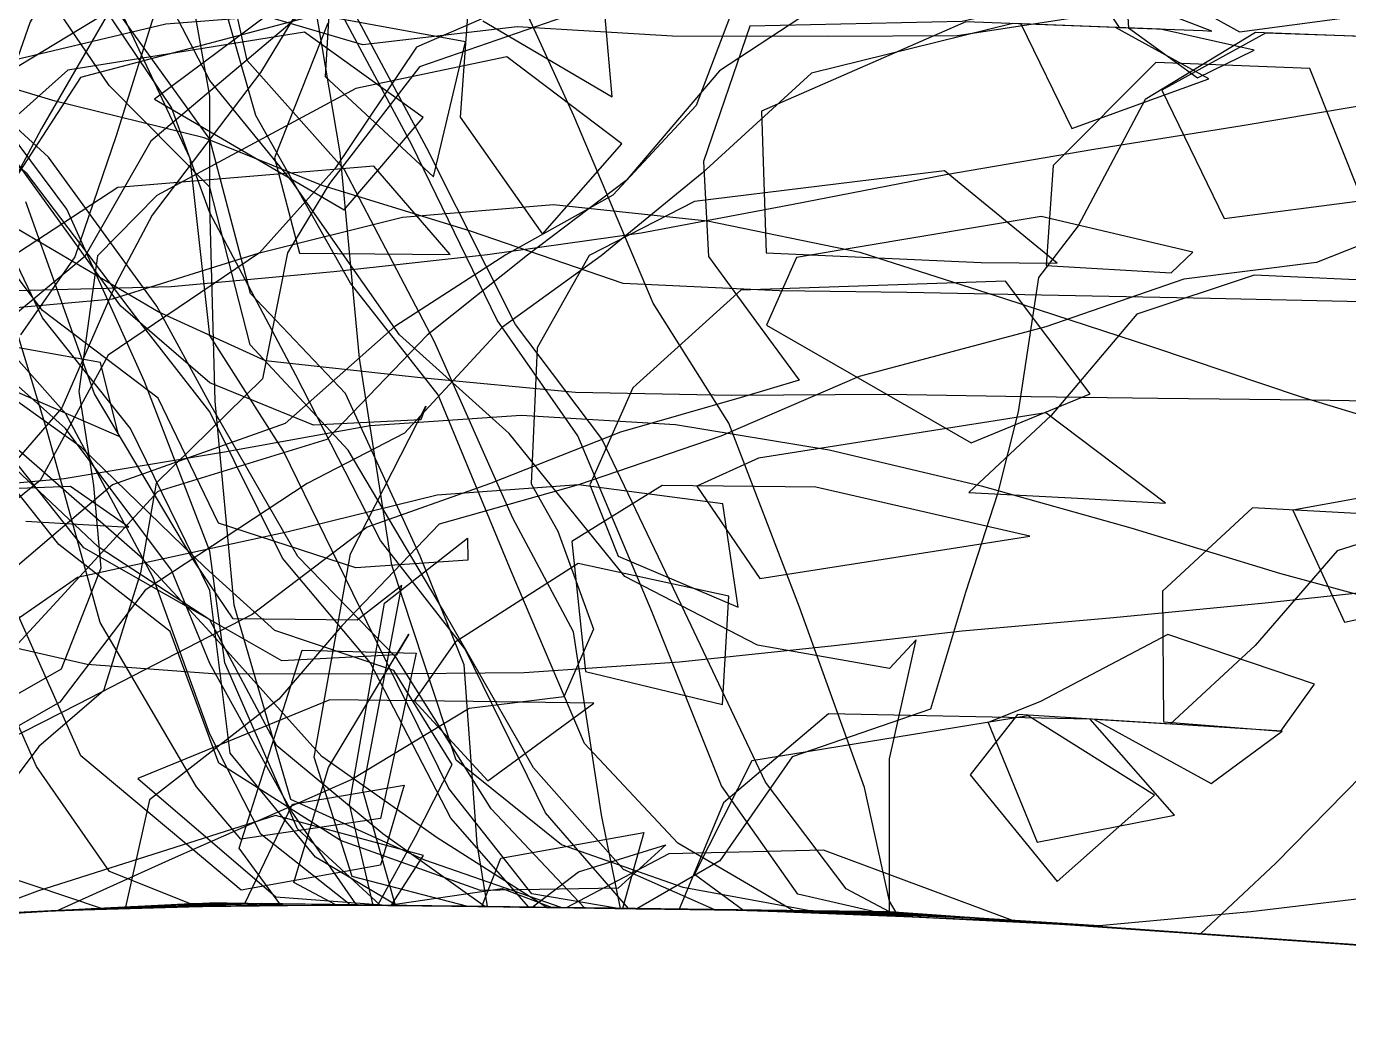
# Model space of a CAD drawing. Header units: metres. Extents: x -15 to 14.9, y 25.7 to 34.3.
# Drawn here: x -3.754 to -2.119, y 27.514 to 28.734 of the extents above; entities that cross this region are included whole.
import ezdxf

# ---------------------------------------------------------------- set-up
doc = ezdxf.new("R2010")
doc.units = ezdxf.units.M
doc.header["$MEASUREMENT"] = 0
doc.layers.add('Layer 01', color=12, linetype='Continuous', true_color=0xc80000)
doc.layers.add('Layer 02', color=192, linetype='Continuous', true_color=0x7d26cd)

msp = doc.modelspace()

# ---------------------------------------------------------------- linework, layer by layer
at = {"layer": 'Layer 01'}
for points in [[(-3.84, 28.3794, 3.303), (-3.6481, 28.3968, 3.2953), (-3.4661, 28.4538, 3.3158), (-3.2892, 28.4978, 3.338), (-3.1024, 28.5136, 3.3487), (-2.9121, 28.4932, 3.3445), (-2.7235, 28.4546, 3.3327), (-2.5446, 28.3973, 3.3221), (-2.3614, 28.3372, 3.3134), (-2.1788, 28.2758, 3.304), (-1.9943, 28.22, 3.2978), (-1.8081, 28.1705, 3.295), (-1.6222, 28.1354, 3.31), (-1.4336, 28.0983, 3.3257), (-1.2446, 28.0576, 3.3383), (-1.0557, 28.0225, 3.3528), (-0.8668, 27.9896, 3.3687), (-0.6782, 27.9648, 3.3897), (-0.4894, 27.936, 3.4082), (-0.3005, 27.9075, 3.4269), (-0.1115, 27.882, 3.4475), (0.0777, 27.8585, 3.4695)], [(-3.8991, 28.1569, 3.1923), (-3.7077, 28.1743, 3.1847), (-3.5093, 28.2075, 3.1866), (-3.3294, 28.2399, 3.2077), (-3.1425, 28.2526, 3.2186), (-2.9514, 28.2411, 3.217), (-2.7614, 28.2098, 3.2052), (-2.5736, 28.1655, 3.1978), (-2.3883, 28.1132, 3.1896), (-2.2046, 28.0571, 3.1778), (-2.0194, 28.0071, 3.17), (-1.8318, 27.9692, 3.1702), (-1.6418, 27.9255, 3.1766), (-1.4521, 27.9024, 3.1989), (-1.2618, 27.8878, 3.2268), (-1.0714, 27.8744, 3.2553), (-0.8811, 27.8618, 3.2845), (-0.6907, 27.8474, 3.3125), (-0.5006, 27.8376, 3.3433), (-0.3107, 27.8281, 3.3743), (-0.121, 27.8208, 3.4067), (0.0686, 27.8145, 3.4396)]]:
    msp.add_polyline3d(points, dxfattribs=at)
at = {"layer": 'Layer 02'}
for points in [[(-1.2151, 29.9328, 3.8647), (-1.325, 29.8253, 3.8419), (-1.4324, 29.7146, 3.8194), (-1.546, 29.6638, 3.7981), (-1.668, 29.5675, 3.7652), (-1.851, 29.4868, 3.7276), (-1.9965, 29.3941, 3.6994), (-2.1406, 29.3515, 3.6778), (-2.2946, 29.3008, 3.6493), (-2.4465, 29.2092, 3.612), (-2.604, 29.1232, 3.5752), (-2.8699, 29.0499, 3.5458), (-3.0266, 29.0358, 3.538), (-3.1902, 28.9458, 3.5061), (-3.3667, 28.8764, 3.4804), (-3.4553, 28.7486, 3.4382), (-3.5959, 28.6437, 3.3989), (-3.3614, 28.5067, 3.3401), (-3.2638, 28.6213, 3.3897), (-3.4104, 28.7268, 3.4301), (-3.7033, 28.6796, 3.4227), (-3.8435, 28.5546, 3.3827)], [(-2.7945, 29.8398, 3.6655), (-2.8418, 29.68, 3.6575), (-2.7972, 29.612, 3.6495), (-2.5245, 29.5591, 3.6628), (-2.5404, 29.6783, 3.6767), (-2.8159, 29.68, 3.658), (-2.9935, 29.6667, 3.6526), (-3.1281, 29.5316, 3.632), (-3.2257, 29.3679, 3.6084), (-3.3025, 29.2911, 3.5902), (-3.3671, 29.1146, 3.5497), (-3.4292, 29.0302, 3.5275), (-3.5956, 28.8554, 3.4758), (-3.6559, 28.7457, 3.4461), (-3.736, 28.6077, 3.3957), (-3.821, 28.4485, 3.3369)], [(-2.0478, 27.5929, 2.8686), (-2.1897, 27.6029, 2.8567), (-2.3706, 27.6157, 2.8415), (-2.5099, 27.6255, 2.8298), (-2.6058, 27.6323, 2.8218), (-2.6786, 27.6374, 2.8157), (-2.687, 27.6513, 2.8252), (-2.718, 27.7921, 2.9324), (-2.7982, 28.0153, 3.0857), (-2.8855, 28.243, 3.2195), (-2.9793, 28.3914, 3.2946), (-3.0772, 28.6233, 3.3947), (-3.1822, 28.8526, 3.4769), (-3.2939, 28.9997, 3.5208), (-3.4096, 29.2227, 3.5727), (-3.5274, 29.4377, 3.6114), (-3.5801, 29.5746, 3.6335), (-3.713, 29.781, 3.6622)], [(-2.5247, 29.7388, 3.6811), (-2.5441, 29.6784, 3.6763), (-2.3799, 29.6071, 3.685), (-2.3863, 29.6769, 3.6935), (-2.5775, 29.6787, 3.6726), (-2.8648, 29.672, 3.656), (-2.8838, 29.4836, 3.6308), (-2.7761, 29.3622, 3.617), (-2.5146, 29.453, 3.6499), (-2.7856, 29.5816, 3.6457), (-2.9723, 29.5414, 3.6365), (-3.0956, 29.3957, 3.6148), (-3.1391, 29.3378, 3.604), (-3.0815, 29.1617, 3.5661), (-2.9296, 29.1486, 3.5664), (-2.9835, 29.292, 3.5971), (-3.168, 29.3193, 3.5992), (-3.3352, 29.2278, 3.5754), (-3.453, 29.0796, 3.5401), (-3.6426, 29.0022, 3.526), (-3.6974, 28.8271, 3.4752), (-3.7497, 28.7394, 3.4514), (-3.8087, 28.5716, 3.3869)], [(-2.1114, 27.5974, 2.8633), (-2.2479, 27.607, 2.8518), (-2.3841, 27.6166, 2.8404), (-2.516, 27.6259, 2.8293), (-2.6544, 27.6357, 2.8177), (-2.687, 27.638, 2.815), (-2.783, 27.6392, 2.8134), (-2.9421, 27.6684, 2.8317), (-3.0924, 27.7209, 2.8681), (-3.2228, 27.8259, 2.9453), (-3.3026, 28.067, 3.1064), (-3.3424, 28.3234, 3.2508), (-3.3665, 28.5775, 3.3693), (-3.4066, 28.8165, 3.4606), (-3.4821, 28.9538, 3.5023), (-3.5274, 29.1677, 3.5581), (-3.6209, 29.3012, 3.5951), (-3.7479, 29.5125, 3.6385), (-3.8753, 29.7223, 3.6722)], [(-2.0707, 29.7002, 3.7291), (-2.2495, 29.6756, 3.7085), (-2.3429, 29.6156, 3.6903), (-2.3132, 29.4286, 3.6689), (-2.1645, 29.352, 3.6753), (-2.1431, 29.5005, 3.6972), (-2.3166, 29.5719, 3.6874), (-2.4881, 29.4903, 3.6577), (-2.5923, 29.3601, 3.6291), (-2.7515, 29.2717, 3.5975), (-2.6172, 29.0933, 3.5671), (-2.6078, 29.0342, 3.5539), (-2.6313, 28.8792, 3.5023), (-2.7977, 28.744, 3.4509), (-2.8973, 28.6791, 3.4218), (-3.0125, 28.5434, 3.363), (-3.1346, 28.4509, 3.322), (-3.2586, 28.352, 3.2676), (-3.3828, 28.2225, 3.1974), (-3.592, 28.1583, 3.165), (-3.7121, 28.0276, 3.0927), (-3.8327, 27.8969, 3.0206)], [(-2.0946, 27.5962, 2.8647), (-2.2391, 27.6064, 2.8526), (-2.3446, 27.6138, 2.8437), (-2.4315, 27.62, 2.8364), (-2.5122, 27.6257, 2.8296), (-2.5978, 27.6317, 2.8224), (-2.6778, 27.6373, 2.8157), (-2.687, 27.638, 2.815), (-2.7404, 27.6667, 2.8356), (-2.8402, 27.7988, 2.9344), (-2.94, 28.009, 3.0783), (-3.0428, 28.2236, 3.2058), (-3.1495, 28.3651, 3.277), (-3.2591, 28.5833, 3.3741), (-3.3743, 28.7984, 3.4556), (-3.4949, 28.9381, 3.4971), (-3.5379, 29.1459, 3.554), (-3.6691, 29.2805, 3.5943), (-3.7878, 29.4947, 3.6392)], [(-2.0296, 27.5916, 2.8702), (-2.2071, 27.6041, 2.8553), (-2.3444, 27.6138, 2.8437), (-2.4276, 27.6197, 2.8367), (-2.4735, 27.6229, 2.8329), (-2.506, 27.6252, 2.8302), (-2.5469, 27.6281, 2.8267), (-2.6063, 27.6323, 2.8217), (-2.687, 27.638, 2.815), (-2.7049, 27.6382, 2.8147), (-2.8002, 27.6599, 2.8288), (-2.8948, 27.7943, 2.9295), (-2.9807, 28.0097, 3.0777), (-3.0722, 28.2273, 3.207), (-3.1722, 28.3703, 3.2792), (-3.2778, 28.5872, 3.3753), (-3.3912, 28.7992, 3.4555), (-3.5113, 28.938, 3.4967), (-3.5587, 29.14, 3.5544), (-3.6911, 29.2727, 3.5943), (-3.8242, 29.4697, 3.6388)], [(-1.2531, 29.418, 3.8144), (-1.3877, 29.3352, 3.7811), (-1.5264, 29.3071, 3.7517), (-1.6708, 29.2302, 3.7103), (-1.8613, 29.1494, 3.6644), (-2.0192, 29.0684, 3.6287), (-2.1753, 29.0344, 3.6036), (-2.3316, 28.9802, 3.5686), (-2.4939, 28.902, 3.5253), (-2.7537, 28.8186, 3.4754), (-2.9224, 28.7449, 3.4485), (-3.0887, 28.7459, 3.4452), (-3.2683, 28.684, 3.4156), (-3.3797, 28.5396, 3.3533), (-3.4316, 28.4535, 3.3165), (-3.4623, 28.2977, 3.2346), (-3.5941, 28.1687, 3.1718), (-3.6133, 28.0575, 3.1027), (-3.6592, 27.9115, 3.0139), (-3.739, 27.8429, 2.971), (-3.8382, 27.7114, 2.8799)], [(-1.2375, 27.5163, 2.96), (-1.4164, 27.5352, 2.9374), (-1.5925, 27.5539, 2.9152), (-1.7719, 27.5729, 2.8925), (-1.8984, 27.5824, 2.8812), (-2.0854, 27.5956, 2.8655), (-2.2732, 27.6088, 2.8497), (-2.461, 27.622, 2.8339), (-2.6483, 27.6352, 2.8182), (-2.7251, 27.6385, 2.8144), (-2.9106, 27.6409, 2.8114), (-3.093, 27.6434, 2.8085), (-3.2618, 27.7023, 2.8494), (-3.4276, 27.777, 2.9024), (-3.4973, 28.0177, 3.0702), (-3.5212, 28.2702, 3.219), (-3.5274, 28.5125, 3.3388), (-3.5274, 28.6477, 3.3948), (-3.5653, 28.8583, 3.4743), (-3.6831, 28.9879, 3.5247), (-3.8065, 29.1963, 3.5866)], [(-1.9894, 27.5888, 2.8735), (-2.1583, 27.6007, 2.8594), (-2.3335, 27.6131, 2.8446), (-2.4546, 27.6216, 2.8345), (-2.5327, 27.6271, 2.8279), (-2.5738, 27.63, 2.8245), (-2.687, 27.638, 2.815), (-2.8056, 27.6395, 2.8131), (-2.9489, 27.723, 2.8734), (-3.0643, 27.8467, 2.9653), (-3.1548, 28.0598, 3.1054), (-3.2453, 28.2779, 3.2294), (-3.3536, 28.4163, 3.2989), (-3.4708, 28.6235, 3.386), (-3.5274, 28.8227, 3.46), (-3.6498, 28.9508, 3.5103), (-3.7835, 29.1473, 3.5739)], [(-1.1699, 29.1478, 3.7765), (-1.3415, 29.1102, 3.7392), (-1.5131, 29.0693, 3.7012), (-1.6887, 29.0363, 3.6643), (-1.8657, 29.0014, 3.6288), (-2.0492, 28.973, 3.5988), (-2.229, 28.9371, 3.5668), (-2.4117, 28.9045, 3.5355), (-2.5943, 28.8706, 3.5039), (-2.7972, 28.8331, 3.479), (-2.9871, 28.8032, 3.4655), (-3.177, 28.7734, 3.452), (-3.3684, 28.7533, 3.4415), (-3.5822, 28.7367, 3.4362), (-3.7697, 28.692, 3.4335)], [(-2.0444, 29.1026, 3.6334), (-2.2319, 29.0718, 3.6056), (-2.3573, 29.0396, 3.5844), (-2.401, 28.8853, 3.5307), (-2.3911, 28.7321, 3.4835), (-2.3059, 28.6701, 3.468), (-2.2358, 28.7045, 3.4905), (-2.3516, 28.7306, 3.4876), (-2.5343, 28.7375, 3.4688), (-2.7834, 28.6761, 3.4231), (-2.9187, 28.5522, 3.3688), (-3.0436, 28.4501, 3.3237), (-3.1657, 28.3619, 3.2749), (-3.2868, 28.2304, 3.2037), (-3.4074, 28.1682, 3.1683), (-3.6076, 28.0361, 3.0886), (-3.7131, 27.8977, 3.0101), (-3.8313, 27.8301, 2.9703)], [(0.0345, 28.6939, 3.8553), (-0.1186, 28.8023, 3.8631), (-0.2646, 28.9151, 3.8734), (-0.4104, 29.0644, 3.886), (-0.5943, 29.0938, 3.8616), (-0.768, 29.0576, 3.8242), (-0.9279, 28.9802, 3.7795), (-1.0742, 28.9, 3.729), (-1.2123, 28.8104, 3.6769), (-1.3522, 28.7275, 3.6266), (-1.4939, 28.6735, 3.5832), (-1.6417, 28.6152, 3.5327), (-1.826, 28.5673, 3.4823), (-1.9928, 28.5075, 3.4377), (-2.1587, 28.4417, 3.3908), (-2.323, 28.4209, 3.3617), (-2.4933, 28.3621, 3.3101), (-2.7244, 28.3006, 3.2533), (-2.8957, 28.2269, 3.2109), (-3.0717, 28.1666, 3.1755), (-3.2466, 28.1538, 3.163), (-3.4307, 28.1083, 3.1296), (-3.6915, 28.0521, 3.1065), (-3.8436, 27.9464, 3.0531)], [(-2.0872, 29.0319, 3.613), (-2.235, 29.0361, 3.5973), (-2.3363, 28.9054, 3.5445), (-2.4647, 28.8264, 3.5048), (-2.4028, 28.7325, 3.4823), (-2.2995, 28.7287, 3.493), (-2.288, 28.7282, 3.4942), (-2.4217, 28.7795, 3.495), (-2.5968, 28.7398, 3.4623), (-2.8597, 28.7342, 3.4455), (-2.9168, 28.5667, 3.3748), (-2.9106, 28.449, 3.3262), (-2.8469, 28.3615, 3.2821), (-2.7987, 28.2963, 3.2493), (-2.8703, 28.2747, 3.2364), (-3.0198, 28.2317, 3.2106), (-3.1818, 28.1678, 3.1735), (-3.3329, 28.1141, 3.1357), (-3.4752, 28.006, 3.0633), (-3.6904, 27.895, 3.0063), (-3.8263, 27.8263, 2.9668)], [(-1.9839, 27.5884, 2.874), (-2.163, 27.601, 2.859), (-2.3269, 27.6126, 2.8452), (-2.4054, 27.6181, 2.8386), (-2.3928, 27.6172, 2.8397), (-2.2697, 27.6086, 2.85), (-2.3665, 27.6154, 2.8419), (-2.556, 27.6287, 2.826), (-2.687, 27.638, 2.815), (-2.687, 27.6888, 2.854), (-2.687, 27.8276, 2.9605), (-2.6541, 27.9749, 3.067), (-2.687, 27.9394, 3.0401), (-2.85, 27.968, 3.0543), (-3.0143, 28.0531, 3.1046), (-3.1574, 28.2302, 3.2066), (-3.2929, 28.3521, 3.2669), (-3.4262, 28.5424, 3.3534), (-3.5274, 28.667, 3.4028), (-3.624, 28.852, 3.4771), (-3.7643, 28.9739, 3.5269)], [(-2.0678, 27.5943, 2.867), (-2.203, 27.6039, 2.8556), (-2.3153, 27.6118, 2.8462), (-2.424, 27.6194, 2.837), (-2.5361, 27.6273, 2.8276), (-2.6514, 27.6355, 2.8179), (-2.6984, 27.6381, 2.8148), (-2.8127, 27.6396, 2.813), (-2.9192, 27.641, 2.8113), (-3.0226, 27.6424, 2.8097), (-3.1291, 27.6603, 2.8206), (-3.232, 27.791, 2.9182), (-3.3336, 27.9971, 3.0611), (-3.4365, 28.2084, 3.1887), (-3.5274, 28.3515, 3.2611), (-3.5518, 28.5703, 3.3647), (-3.6558, 28.7924, 3.4609), (-3.7616, 28.9436, 3.5171)], [(-1.2687, 27.5196, 2.956), (-1.4298, 27.5367, 2.9357), (-1.5983, 27.5545, 2.9144), (-1.7727, 27.573, 2.8924), (-1.918, 27.5838, 2.8795), (-2.0978, 27.5964, 2.8644), (-2.2766, 27.609, 2.8494), (-2.4564, 27.6217, 2.8343), (-2.6314, 27.6341, 2.8196), (-2.7188, 27.6384, 2.8145), (-2.8866, 27.6406, 2.8118), (-3.0542, 27.6428, 2.8092), (-3.142, 27.644, 2.8078), (-3.1842, 27.6446, 2.8071), (-3.1969, 27.7223, 2.8664), (-3.2129, 27.944, 3.0302), (-3.2675, 28.0783, 3.1144), (-3.3597, 28.2796, 3.2276), (-3.4773, 28.4035, 3.2894), (-3.5274, 28.5944, 3.3727), (-3.6612, 28.7801, 3.4574), (-3.7972, 28.906, 3.5082)], [(-2.006, 27.59, 2.8722), (-2.1688, 27.6015, 2.8585), (-2.2771, 27.6091, 2.8494), (-2.363, 27.6151, 2.8422), (-2.2317, 27.6059, 2.8532), (-2.157, 27.6006, 2.8595), (-2.2755, 27.609, 2.8495), (-2.4576, 27.6218, 2.8342), (-2.5799, 27.6304, 2.824), (-2.6016, 27.632, 2.8221), (-2.5015, 27.6249, 2.8305), (-2.3642, 27.6152, 2.8421), (-2.4695, 27.6226, 2.8332), (-2.6586, 27.636, 2.8173), (-2.687, 27.638, 2.815), (-2.7235, 27.6385, 2.8144), (-2.687, 27.638, 2.815), (-2.6319, 27.6341, 2.8196), (-2.667, 27.6366, 2.8166), (-2.7581, 27.6389, 2.8138), (-2.9043, 27.6409, 2.8115), (-2.9868, 27.6419, 2.8102), (-3.0197, 27.6424, 2.8097), (-3.043, 27.7581, 2.8979), (-3.0778, 27.9846, 3.0594), (-3.1527, 28.1254, 3.1473), (-3.2499, 28.3435, 3.2634), (-3.3612, 28.5565, 3.3607), (-3.4813, 28.6919, 3.4141), (-3.5274, 28.8986, 3.4839)], [(-1.1278, 28.6269, 3.6291), (-1.3135, 28.7088, 3.6274), (-1.5008, 28.7316, 3.6023), (-1.6882, 28.7464, 3.5746), (-1.8475, 28.7485, 3.5512), (-2.0368, 28.7505, 3.53), (-2.2259, 28.7512, 3.5085), (-2.4146, 28.7513, 3.4869), (-2.6031, 28.7221, 3.4543), (-2.7627, 28.7215, 3.4424), (-2.9551, 28.7219, 3.4383), (-3.1476, 28.7332, 3.4386), (-3.3383, 28.7109, 3.4251), (-3.5274, 28.7672, 3.4425), (-3.6878, 28.8062, 3.4678), (-3.872, 28.8547, 3.4981)], [(-2.1172, 27.5978, 2.8628), (-2.1658, 27.6012, 2.8587), (-2.2382, 27.6063, 2.8526), (-2.3278, 27.6127, 2.8451), (-2.4273, 27.6197, 2.8368), (-2.5327, 27.6271, 2.8279), (-2.6423, 27.6348, 2.8187), (-2.687, 27.638, 2.815), (-2.7898, 27.6393, 2.8133), (-2.9028, 27.6408, 2.8115), (-3.0158, 27.6906, 2.8468), (-3.1274, 27.8163, 2.9404), (-3.2398, 28.0128, 3.0734), (-3.3565, 28.2096, 3.1912), (-3.4777, 28.34, 3.2563), (-3.5274, 28.535, 3.3481), (-3.6523, 28.6606, 3.4106), (-3.7836, 28.8545, 3.4908)], [(0.0393, 28.5454, 3.8033), (-0.1141, 28.6741, 3.8234), (-0.2667, 28.7675, 3.8265), (-0.4375, 28.7445, 3.7898), (-0.6219, 28.7951, 3.774), (-0.8108, 28.8256, 3.751), (-0.9952, 28.8208, 3.7176), (-1.1748, 28.7948, 3.6784), (-1.351, 28.7561, 3.6358), (-1.5267, 28.7147, 3.5925), (-1.7091, 28.6786, 3.547), (-1.8861, 28.6659, 3.516), (-2.0693, 28.6413, 3.4841), (-2.2508, 28.611, 3.45), (-2.4343, 28.5815, 3.416), (-2.6174, 28.5502, 3.3814), (-2.806, 28.5136, 3.3553), (-2.9941, 28.4779, 3.3363), (-3.1841, 28.4513, 3.3211), (-3.3741, 28.4301, 3.3056), (-3.5754, 28.4115, 3.2966), (-3.767, 28.4068, 3.3109)], [(-1.9624, 27.5869, 2.8758), (-2.1509, 27.6002, 2.86), (-2.2837, 27.6095, 2.8488), (-2.3054, 27.6111, 2.847), (-2.2094, 27.6043, 2.8551), (-2.0763, 27.5949, 2.8662), (-2.1781, 27.6021, 2.8577), (-2.3658, 27.6153, 2.8419), (-2.5005, 27.6248, 2.8306), (-2.5598, 27.629, 2.8256), (-2.5511, 27.6284, 2.8264), (-2.4613, 27.6221, 2.8339), (-2.3969, 27.6175, 2.8393), (-2.5156, 27.6259, 2.8293), (-2.687, 27.638, 2.815), (-2.7733, 27.6391, 2.8136), (-2.8968, 27.6408, 2.8116), (-3.0096, 27.6422, 2.8099), (-3.1125, 27.7607, 2.898), (-3.2117, 27.9632, 3.0424), (-3.3163, 28.0979, 3.1257), (-3.4213, 28.3025, 3.2381), (-3.5274, 28.503, 3.3349), (-3.5752, 28.6337, 3.393), (-3.7033, 28.8246, 3.4749)], [(-2.349, 28.7804, 3.5036), (-2.254, 28.727, 3.4977), (-2.1237, 28.7447, 3.5182)], [(-3.1492, 28.7612, 3.4488), (-3.2719, 28.7081, 3.4255), (-3.3731, 28.5576, 3.3609), (-3.4661, 28.4538, 3.3158), (-3.6533, 28.327, 3.2594), (-3.7375, 28.1721, 3.1861), (-3.8281, 28.0985, 3.1486)], [(-3.4147, 28.7599, 3.4426), (-3.4651, 28.6769, 3.4082), (-3.599, 28.5003, 3.3397), (-3.6431, 28.4171, 3.3054), (-3.7106, 28.2617, 3.2304), (-3.7983, 28.1608, 3.1856)], [(-2.5243, 28.7371, 3.4698), (-2.4613, 28.6077, 3.4237), (-2.2919, 28.6692, 3.4692), (-2.4073, 28.7327, 3.4819), (-2.5926, 28.7397, 3.4628), (-2.8454, 28.6292, 3.4023), (-2.8393, 28.4537, 3.3298), (-2.5736, 28.4418, 3.3416), (-2.4794, 28.4409, 3.3525), (-2.6189, 28.5553, 3.3833), (-2.9279, 28.5174, 3.3542), (-3.0583, 28.4503, 3.3234), (-3.1227, 28.3363, 3.2626), (-3.13, 28.1679, 3.1748), (-3.0973, 28.1092, 3.1383), (-3.0532, 27.988, 3.0621), (-3.0899, 27.9043, 3.0079), (-3.207, 27.89, 2.9949), (-3.3519, 27.8018, 2.9234), (-3.5742, 27.7037, 2.8482), (-3.7157, 27.6397, 2.8129), (-3.8565, 27.6327, 2.8212)], [(-3.2089, 28.7469, 3.4429), (-3.2181, 28.6215, 3.3908), (-3.1161, 28.4768, 3.3332), (-3.018, 28.5887, 3.3817), (-3.1602, 28.6961, 3.423), (-3.3469, 28.6572, 3.4027), (-3.593, 28.5248, 3.3494), (-3.6664, 28.4498, 3.3245), (-3.6896, 28.282, 3.2392), (-3.6714, 28.1657, 3.177), (-3.6625, 28.0634, 3.111), (-3.7114, 27.9383, 3.0358), (-3.8141, 27.8798, 3.0067)], [(-3.3806, 28.7481, 3.4396), (-3.3848, 28.672, 3.408), (-3.251, 28.5477, 3.3595), (-3.2115, 28.7148, 3.4296), (-3.3945, 28.7482, 3.4394), (-3.6874, 28.6707, 3.4177), (-3.7871, 28.5171, 3.3625)], [(-2.8849, 28.7446, 3.4492), (-2.9259, 28.6359, 3.4033), (-3.029, 28.525, 3.3551), (-3.1616, 28.4512, 3.3215), (-3.2989, 28.3625, 3.2722), (-3.4346, 28.2425, 3.2066), (-3.6481, 28.1666, 3.1755), (-3.7794, 28.0542, 3.1159)], [(-3.4156, 28.7483, 3.4389), (-3.6005, 28.592, 3.3778), (-3.6823, 28.4493, 3.3256), (-3.7779, 28.3696, 3.2924)], [(-3.6599, 28.7476, 3.4471), (-3.777, 28.6767, 3.4277)], [(-3.3815, 28.7379, 3.4354), (-3.4477, 28.5712, 3.3649), (-3.4167, 28.4534, 3.3167), (-3.2305, 28.4518, 3.3202), (-3.3249, 28.5611, 3.3634), (-3.6415, 28.5347, 3.3575), (-3.7764, 28.4462, 3.3322)], [(-3.597, 28.7473, 3.4419), (-3.6436, 28.5985, 3.3842), (-3.6948, 28.4489, 3.3265), (-3.7616, 28.3523, 3.282)], [(-3.1901, 28.7406, 3.4408), (-3.0301, 28.6469, 3.4055), (-3.0386, 28.7457, 3.4462)], [(-2.0488, 28.7193, 3.5188), (-2.2341, 28.7262, 3.4997), (-2.3706, 28.6435, 3.4493), (-2.4536, 28.487, 3.3746), (-2.5026, 28.4231, 3.3407), (-2.5279, 28.2569, 3.251), (-2.5533, 28.1553, 3.195), (-2.5927, 28.0332, 3.1121), (-2.6362, 27.8891, 3.0147), (-2.8074, 27.8302, 2.9594), (-2.8967, 27.7011, 2.8579), (-2.9993, 27.6421, 2.81), (-3.1087, 27.6436, 2.8083), (-3.221, 27.645, 2.8065), (-3.3348, 27.6466, 2.8047), (-3.4492, 27.6481, 2.8029), (-3.6257, 27.6442, 2.8075), (-3.7275, 27.6391, 2.8136), (-3.8314, 27.6339, 2.8198)], [(-2.0999, 28.7212, 3.5135), (-2.2218, 28.7257, 3.501), (-2.3499, 28.6549, 3.4565), (-2.2731, 28.4961, 3.3998), (-2.1017, 28.5186, 3.4294), (-2.167, 28.6816, 3.4892), (-2.3576, 28.6894, 3.4698), (-2.4845, 28.5617, 3.4019), (-2.493, 28.438, 3.3496), (-2.3383, 28.4288, 3.3639), (-2.3117, 28.4546, 3.378), (-2.4992, 28.4987, 3.3741), (-2.802, 28.448, 3.3282), (-2.8389, 28.3643, 3.2838), (-2.586, 28.2184, 3.2238), (-2.4387, 28.2791, 3.2736), (-2.5434, 28.4187, 3.3334), (-2.8708, 28.4074, 3.3055), (-3.0044, 28.2868, 3.2396), (-3.0574, 28.1665, 3.1757), (-3.0225, 28.0783, 3.1204), (-2.8742, 28.0154, 3.0839), (-2.8932, 28.1432, 3.1649), (-3.0714, 28.1666, 3.1755), (-3.2441, 28.1178, 3.1402), (-3.3642, 27.9922, 3.0572), (-3.4421, 27.9012, 2.9974), (-3.6021, 27.7769, 2.907), (-3.6318, 27.6439, 2.8079), (-3.6877, 27.6411, 2.8112), (-3.7641, 27.6373, 2.8158)], [(-1.189, 28.3251, 3.4891), (-1.3787, 28.3513, 3.4675), (-1.5667, 28.4169, 3.464), (-1.7542, 28.4277, 3.435), (-1.9132, 28.3885, 3.3955), (-2.1019, 28.3931, 3.3746), (-2.29, 28.397, 3.3534), (-2.4778, 28.4007, 3.3321), (-2.6654, 28.4046, 3.311), (-2.8235, 28.4067, 3.3062), (-3.0162, 28.4158, 3.3065), (-3.2052, 28.4807, 3.3328), (-3.3887, 28.537, 3.352), (-3.5347, 28.5958, 3.3739), (-3.7189, 28.6414, 3.4082), (-3.9002, 28.6957, 3.4459)], [(-2.0035, 27.5898, 2.8724), (-2.1359, 27.5991, 2.8612), (-2.2671, 27.6084, 2.8502), (-2.396, 27.6175, 2.8394), (-2.5219, 27.6263, 2.8288), (-2.6443, 27.635, 2.8185), (-2.5825, 27.6306, 2.8237), (-2.4513, 27.6214, 2.8348), (-2.4434, 27.6208, 2.8354), (-2.5946, 27.6315, 2.8227), (-2.7212, 27.6384, 2.8144), (-2.834, 27.6399, 2.8126), (-2.8802, 27.6405, 2.8119), (-2.872, 27.6404, 2.812), (-2.832, 27.6399, 2.8127), (-2.8139, 27.6397, 2.813), (-2.8604, 27.6403, 2.8122), (-2.9536, 27.6415, 2.8107), (-3.0641, 27.643, 2.809), (-3.1794, 27.7656, 2.9001), (-3.2972, 27.953, 3.0339), (-3.4186, 28.078, 3.1106), (-3.5274, 28.2671, 3.2172), (-3.5932, 28.3875, 3.2857), (-3.727, 28.5719, 3.3801), (-3.8612, 28.6944, 3.4421)], [(-2.1188, 27.5979, 2.8627), (-2.2059, 27.6041, 2.8554), (-2.3037, 27.611, 2.8471), (-2.1942, 27.6032, 2.8563), (-2.1288, 27.5986, 2.8618), (-2.2109, 27.6044, 2.8549), (-2.3791, 27.6163, 2.8408), (-2.527, 27.6267, 2.8284), (-2.606, 27.6323, 2.8218), (-2.6041, 27.6321, 2.8219), (-2.5223, 27.6264, 2.8288), (-2.4699, 27.6227, 2.8332), (-2.554, 27.6286, 2.8261), (-2.687, 27.638, 2.815), (-2.8002, 27.6395, 2.8132), (-2.9302, 27.6412, 2.8111), (-3.0354, 27.6426, 2.8095), (-3.133, 27.6439, 2.8079), (-3.2293, 27.7539, 2.8899), (-3.3291, 27.9467, 3.0291), (-3.4376, 28.076, 3.1088), (-3.5274, 28.2568, 3.2119), (-3.6196, 28.3751, 3.2815), (-3.7534, 28.5514, 3.3739), (-3.8914, 28.6672, 3.4334)], [(-1.9463, 27.5858, 2.8772), (-2.1329, 27.5989, 2.8615), (-2.276, 27.609, 2.8495), (-2.3273, 27.6126, 2.8452), (-2.2746, 27.6089, 2.8496), (-2.1557, 27.6005, 2.8596), (-2.1657, 27.6012, 2.8587), (-2.3105, 27.6114, 2.8466), (-2.4829, 27.6236, 2.8321), (-2.6253, 27.6336, 2.8201), (-2.7009, 27.6382, 2.8147), (-2.781, 27.6392, 2.8135), (-2.8575, 27.6402, 2.8123), (-2.9367, 27.6413, 2.811), (-3.0204, 27.6424, 2.8097), (-3.1084, 27.6436, 2.8083), (-3.2118, 27.6449, 2.8067), (-3.3168, 27.6463, 2.805), (-3.4191, 27.7407, 2.8748), (-3.509, 27.9465, 3.0246), (-3.5274, 28.0846, 3.1121), (-3.6086, 28.2945, 3.2386), (-3.7043, 28.5076, 3.3516), (-3.8085, 28.6466, 3.4179)], [(-2.0033, 27.5898, 2.8724), (-2.146, 27.5998, 2.8604), (-2.3279, 27.6127, 2.8451), (-2.4632, 27.6222, 2.8338), (-2.5421, 27.6278, 2.8271), (-2.5792, 27.6304, 2.824), (-2.6017, 27.632, 2.8221), (-2.6405, 27.6347, 2.8189), (-2.687, 27.638, 2.815), (-2.7455, 27.6387, 2.814), (-2.8393, 27.64, 2.8126), (-2.9505, 27.6415, 2.8108), (-3.066, 27.643, 2.809), (-3.1822, 27.6445, 2.8071), (-3.2964, 27.646, 2.8053), (-3.3968, 27.7057, 2.8485), (-3.5023, 27.8344, 2.9446), (-3.5274, 28.036, 3.0811), (-3.6257, 28.2365, 3.2099), (-3.7347, 28.3733, 3.2906), (-3.8384, 28.5897, 3.3968)], [(-2.077, 27.595, 2.8662), (-2.2616, 27.608, 2.8507), (-2.3386, 27.6134, 2.8442), (-2.2606, 27.6079, 2.8508), (-2.2968, 27.6105, 2.8477), (-2.4843, 27.6237, 2.832), (-2.5768, 27.6302, 2.8242), (-2.5209, 27.6263, 2.8289), (-2.5163, 27.6259, 2.8293), (-2.687, 27.638, 2.815), (-2.6653, 27.6364, 2.8168), (-2.687, 27.638, 2.815), (-2.7612, 27.639, 2.8138), (-2.8684, 27.6404, 2.8121), (-2.8321, 27.6399, 2.8127), (-2.687, 27.638, 2.815), (-2.7441, 27.6387, 2.8141), (-2.9327, 27.6412, 2.8111), (-3.0329, 27.6426, 2.8095), (-2.9959, 27.6421, 2.8101), (-2.8107, 27.6396, 2.813), (-2.8987, 27.6408, 2.8116), (-3.0875, 27.6433, 2.8086), (-3.1912, 27.6447, 2.807), (-3.1675, 27.7045, 2.8535), (-2.9906, 27.7362, 2.8824), (-3.0173, 27.6423, 2.8097), (-3.2084, 27.6449, 2.8067), (-3.3514, 27.6819, 2.8314), (-3.3987, 27.8295, 2.9434), (-3.3536, 28.0814, 3.1143), (-3.2603, 28.2639, 3.2217), (-3.2667, 28.247, 3.2128), (-3.3992, 28.2404, 3.2063), (-3.5274, 28.2929, 3.2306), (-3.6376, 28.3876, 3.2896), (-3.7728, 28.5748, 3.3852)], [(-1.9846, 27.5885, 2.874), (-2.1518, 27.6003, 2.8599), (-2.3193, 27.6121, 2.8458), (-2.4395, 27.6205, 2.8357), (-2.3703, 27.6157, 2.8416), (-2.3653, 27.6153, 2.842), (-2.5533, 27.6285, 2.8262), (-2.687, 27.638, 2.815), (-2.5338, 27.6272, 2.8278), (-2.568, 27.6296, 2.825), (-2.687, 27.638, 2.815), (-2.7385, 27.6387, 2.8141), (-2.7344, 27.6386, 2.8142), (-2.758, 27.6389, 2.8138), (-2.9384, 27.6413, 2.811), (-3.0954, 27.6434, 2.8085), (-3.1561, 27.6442, 2.8075), (-3.0979, 27.6434, 2.8085), (-2.9259, 27.6411, 2.8112), (-3.0207, 27.6424, 2.8097), (-3.211, 27.6449, 2.8067), (-3.3255, 27.6464, 2.8049), (-3.355, 27.7716, 2.9001), (-3.3114, 28.02, 3.0762), (-3.2089, 28.1004, 3.1299), (-3.2084, 28.0733, 3.1127), (-3.347, 28.0637, 3.1032), (-3.517, 28.119, 3.1343), (-3.5915, 28.2738, 3.2263), (-3.7345, 28.3823, 3.2953), (-3.871, 28.5635, 3.3887)], [(-1.2115, 27.5135, 2.9633), (-1.3546, 27.5287, 2.9452), (-1.4982, 27.5439, 2.9271), (-1.6491, 27.5599, 2.908), (-1.7887, 27.5747, 2.8904), (-1.897, 27.5823, 2.8813), (-2.0375, 27.5922, 2.8695), (-2.1803, 27.6023, 2.8575), (-2.3165, 27.6119, 2.8461), (-2.4749, 27.623, 2.8328), (-2.6195, 27.6332, 2.8206), (-2.687, 27.638, 2.815), (-2.7557, 27.6389, 2.8139), (-2.8958, 27.6407, 2.8117), (-3.0388, 27.6426, 2.8094), (-3.1824, 27.6445, 2.8071), (-3.2978, 27.6461, 2.8053), (-3.3384, 27.7884, 2.9135), (-3.2903, 28.0419, 3.0907), (-3.3452, 27.999, 3.062), (-3.4986, 28.0008, 3.0594), (-3.5462, 28.071, 3.1052), (-3.6701, 28.2791, 3.2359), (-3.755, 28.5169, 3.3597)], [(0.0589, 28.0153, 3.5594), (-0.1275, 28.0046, 3.5193), (-0.3074, 28.0581, 3.5137), (-0.494, 28.1036, 3.5028), (-0.6806, 28.1481, 3.4913), (-0.8672, 28.1884, 3.4777), (-1.057, 28.2093, 3.4533), (-1.2472, 28.2256, 3.4265), (-1.4376, 28.2415, 3.3995), (-1.6276, 28.2541, 3.3708), (-1.7887, 28.2623, 3.3452), (-1.9758, 28.268, 3.325), (-2.1658, 28.2712, 3.3032), (-2.3548, 28.2736, 3.2811), (-2.5431, 28.2761, 3.2592), (-2.6899, 28.2784, 3.2425), (-2.8825, 28.277, 3.2373), (-3.0752, 28.2809, 3.2349), (-3.2672, 28.299, 3.2398), (-3.4588, 28.3201, 3.2464), (-3.5917, 28.3808, 3.282), (-3.7669, 28.4836, 3.3469)], [(-2.0555, 28.4178, 3.3931), (-2.2356, 28.4261, 3.3752), (-2.3808, 28.3778, 3.3322), (-2.4871, 28.2523, 3.2537), (-2.5888, 28.1573, 3.1917), (-2.4542, 28.1499, 3.2045), (-2.3455, 28.1439, 3.2148), (-2.4934, 28.2558, 3.2547), (-2.849, 28.1995, 3.1978), (-2.9253, 28.1651, 3.1781), (-2.8472, 28.0507, 3.1071), (-2.5133, 28.1031, 3.1669), (-2.7778, 28.1636, 3.1807), (-2.9679, 28.1656, 3.1773), (-3.0798, 28.0965, 3.1306), (-3.0628, 27.9356, 3.0285), (-2.8933, 27.8947, 3.0066), (-2.8858, 28.0289, 3.0923), (-3.0719, 28.0693, 3.1135), (-3.2243, 27.9718, 3.0476), (-3.2748, 27.8992, 3.0002), (-3.1836, 27.8003, 2.9266), (-3.0525, 27.8966, 3.0039), (-3.2017, 27.8984, 3.0014), (-3.3793, 27.9005, 2.9984), (-3.6167, 27.803, 2.9285), (-3.4458, 27.6567, 2.8096), (-3.3031, 27.6461, 2.8052), (-3.2634, 27.708, 2.8537), (-3.4462, 27.7576, 2.8871), (-3.7409, 27.6637, 2.8337), (-3.8193, 27.6345, 2.819)], [(-2.0451, 27.5927, 2.8689), (-2.146, 27.5998, 2.8604), (-2.3233, 27.6123, 2.8455), (-2.4433, 27.6208, 2.8354), (-2.5498, 27.6283, 2.8265), (-2.6499, 27.6354, 2.8181), (-2.6168, 27.633, 2.8208), (-2.687, 27.638, 2.815), (-2.7792, 27.6392, 2.8135), (-2.8586, 27.6402, 2.8122), (-2.7709, 27.6391, 2.8136), (-2.8003, 27.6395, 2.8132), (-2.9843, 27.6419, 2.8103), (-3.1323, 27.6439, 2.8079), (-3.1537, 27.6442, 2.8076), (-3.0008, 27.6421, 2.81), (-2.955, 27.6415, 2.8107), (-3.141, 27.644, 2.8078), (-3.2862, 27.6459, 2.8055), (-3.3095, 27.6462, 2.8051), (-3.1658, 27.6672, 2.825), (-3.1043, 27.6435, 2.8084), (-3.2841, 27.6459, 2.8055), (-3.4409, 27.648, 2.8031), (-3.4912, 27.717, 2.8547), (-3.4135, 27.9622, 3.0369), (-3.2723, 27.9582, 3.0378), (-3.3166, 27.7536, 2.8874), (-3.4894, 27.728, 2.8632), (-3.5441, 27.7929, 2.9136), (-3.6631, 27.9963, 3.0683), (-3.7292, 28.2348, 3.218), (-3.7789, 28.3971, 3.3069)], [(-2.0475, 27.5929, 2.8687), (-2.1777, 27.6021, 2.8577), (-2.3062, 27.6111, 2.8469), (-2.4316, 27.62, 2.8364), (-2.3806, 27.6164, 2.8407), (-2.2646, 27.6082, 2.8504), (-2.2519, 27.6073, 2.8515), (-2.3881, 27.6169, 2.8401), (-2.5636, 27.6293, 2.8253), (-2.6988, 27.6381, 2.8148), (-2.7834, 27.6392, 2.8134), (-2.8363, 27.6399, 2.8126), (-2.8786, 27.6405, 2.8119), (-2.9269, 27.6412, 2.8112), (-2.9877, 27.642, 2.8102), (-3.0603, 27.6429, 2.8091), (-3.1417, 27.644, 2.8078), (-3.2454, 27.6454, 2.8061), (-3.3542, 27.6468, 2.8044), (-3.4646, 27.7342, 2.8686), (-3.5274, 27.8581, 2.962), (-3.5977, 28.0518, 3.0977), (-3.7057, 28.2543, 3.2261), (-3.8224, 28.3855, 3.3046)], [(-1.2125, 27.5136, 2.9631), (-1.3377, 27.5269, 2.9473), (-1.4732, 27.5413, 2.9302), (-1.6203, 27.5568, 2.9117), (-1.7768, 27.5734, 2.8919), (-1.9303, 27.5846, 2.8785), (-2.0951, 27.5963, 2.8647), (-2.265, 27.6082, 2.8504), (-2.4348, 27.6202, 2.8361), (-2.6055, 27.6322, 2.8218), (-2.7241, 27.6385, 2.8144), (-2.8872, 27.6406, 2.8118), (-3.0501, 27.6428, 2.8092), (-3.2147, 27.645, 2.8066), (-3.2908, 27.646, 2.8054), (-3.315, 27.6463, 2.805), (-3.3074, 27.6462, 2.8052), (-3.3058, 27.6462, 2.8052), (-3.3463, 27.6467, 2.8045), (-3.4267, 27.7629, 2.8916), (-3.5274, 27.9456, 3.0236), (-3.5749, 28.0609, 3.1014), (-3.7063, 28.2363, 3.2168), (-3.8386, 28.3544, 3.2899)], [(-3.7721, 28.2842, 3.2475), (-3.6402, 28.2269, 3.2061), (-3.6627, 28.3179, 3.2555), (-3.829, 28.3477, 3.2855)], [(-2.0432, 27.5926, 2.869), (-2.1746, 27.6019, 2.858), (-2.3, 27.6107, 2.8475), (-2.4256, 27.6195, 2.8369), (-2.546, 27.628, 2.8268), (-2.6736, 27.637, 2.8161), (-2.687, 27.638, 2.815), (-2.5514, 27.6284, 2.8263), (-2.6545, 27.6357, 2.8177), (-2.7305, 27.6385, 2.8143), (-2.8461, 27.6401, 2.8124), (-2.8557, 27.6402, 2.8123), (-2.736, 27.6386, 2.8142), (-2.687, 27.638, 2.815), (-2.7785, 27.6392, 2.8135), (-2.9545, 27.6415, 2.8107), (-3.0484, 27.6428, 2.8093), (-3.0429, 27.6427, 2.8093), (-2.9036, 27.6408, 2.8115), (-2.867, 27.6404, 2.8121), (-3.0492, 27.6428, 2.8092), (-3.2123, 27.6449, 2.8067), (-3.3009, 27.6461, 2.8053), (-3.3196, 27.6464, 2.805), (-3.2732, 27.7315, 2.8715), (-3.2278, 27.8206, 2.9411), (-3.3002, 27.9369, 3.0235), (-3.4471, 27.9864, 3.0515), (-3.5332, 28.0644, 3.0998), (-3.6863, 28.2127, 3.2027), (-3.8328, 28.3176, 3.2702)], [(-2.0393, 27.5923, 2.8694), (-2.1826, 27.6024, 2.8573), (-2.3588, 27.6148, 2.8425), (-2.4406, 27.6206, 2.8357), (-2.377, 27.6161, 2.841), (-2.2082, 27.6042, 2.8552), (-2.2794, 27.6092, 2.8492), (-2.4691, 27.6226, 2.8333), (-2.5872, 27.6309, 2.8233), (-2.5791, 27.6304, 2.824), (-2.4266, 27.6196, 2.8368), (-2.3792, 27.6163, 2.8408), (-2.5513, 27.6284, 2.8264), (-2.687, 27.638, 2.815), (-2.5702, 27.6297, 2.8248), (-2.6443, 27.635, 2.8185), (-2.7277, 27.6385, 2.8143), (-2.8491, 27.6401, 2.8124), (-2.8772, 27.6405, 2.812), (-2.7929, 27.6394, 2.8133), (-2.687, 27.638, 2.815), (-2.8336, 27.6399, 2.8126), (-3.0077, 27.6422, 2.8099), (-3.1059, 27.6435, 2.8083), (-3.1289, 27.6438, 2.808), (-3.0714, 27.6876, 2.8431), (-2.9635, 27.7211, 2.8716), (-3.0227, 27.6675, 2.8289), (-3.1926, 27.6645, 2.8222), (-3.3661, 27.7266, 2.8654), (-3.5166, 27.8223, 2.9349), (-3.5767, 27.985, 3.0532), (-3.7143, 28.0926, 3.1344), (-3.85, 28.2635, 3.2435)], [(-2.0498, 27.5931, 2.8685), (-2.1553, 27.6005, 2.8596), (-2.2429, 27.6067, 2.8523), (-2.412, 27.6186, 2.8381), (-2.5168, 27.626, 2.8293), (-2.6019, 27.632, 2.8221), (-2.4662, 27.6224, 2.8335), (-2.3945, 27.6174, 2.8395), (-2.5231, 27.6264, 2.8287), (-2.687, 27.638, 2.815), (-2.5849, 27.6308, 2.8235), (-2.6814, 27.6376, 2.8154), (-2.7438, 27.6387, 2.8141), (-2.8336, 27.6399, 2.8126), (-2.783, 27.6392, 2.8134), (-2.687, 27.638, 2.815), (-2.7319, 27.6386, 2.8142), (-2.9162, 27.641, 2.8113), (-3.0113, 27.6423, 2.8098), (-2.9776, 27.6418, 2.8104), (-2.793, 27.6394, 2.8133), (-2.8858, 27.6406, 2.8118), (-3.0744, 27.6431, 2.8088), (-3.1849, 27.6446, 2.8071), (-3.1889, 27.6446, 2.807), (-3.0186, 27.6424, 2.8097), (-3.0407, 27.6427, 2.8094), (-3.2331, 27.6452, 2.8063), (-3.3727, 27.6471, 2.8041), (-3.4236, 27.6743, 2.8237), (-3.3808, 27.8168, 2.9342), (-3.2814, 27.9817, 3.0525), (-3.2966, 27.9562, 3.0359), (-3.4385, 27.9489, 3.0278), (-3.5282, 28.0001, 3.0583), (-3.6835, 28.0887, 3.1291), (-3.8209, 28.261, 3.2397)], [(0.1114, 28.0721, 3.5987), (-0.055, 28.1478, 3.6072), (-0.2267, 28.1861, 3.5953), (-0.3993, 28.1949, 3.5679), (-0.5754, 28.2277, 3.5523), (-0.7647, 28.2429, 3.5251), (-0.9545, 28.2441, 3.4905), (-1.143, 28.2341, 3.4503), (-1.3255, 28.2059, 3.4017), (-1.5056, 28.1691, 3.3492), (-1.6864, 28.1305, 3.2955), (-1.8474, 28.0659, 3.2297), (-2.0344, 28.0405, 3.1893), (-2.2222, 28.0201, 3.1519), (-2.4098, 28.0022, 3.1161), (-2.5968, 27.9857, 3.0813), (-2.7554, 27.9673, 3.0562), (-2.9465, 27.9473, 3.0388), (-3.1386, 27.9341, 3.0257), (-3.3314, 27.9321, 3.0197), (-3.5243, 27.9329, 3.0155), (-3.6795, 27.9443, 3.0367), (-3.8628, 27.9863, 3.0803)], [(-2.0573, 27.5936, 2.8678), (-2.1709, 27.6016, 2.8583), (-2.3171, 27.6119, 2.846), (-2.4607, 27.622, 2.834), (-2.5979, 27.6317, 2.8224), (-2.687, 27.638, 2.815), (-2.808, 27.6396, 2.813), (-2.9388, 27.6413, 2.811), (-3.0629, 27.643, 2.809), (-3.1873, 27.6446, 2.8071), (-3.3138, 27.7347, 2.8729), (-3.4449, 27.8435, 2.953), (-3.5274, 27.9994, 3.0578), (-3.6657, 28.0899, 3.1282), (-3.8189, 28.2338, 3.2253)], [(-2.0733, 27.5947, 2.8665), (-2.2115, 27.6045, 2.8549), (-2.2743, 27.6089, 2.8496), (-2.2673, 27.6084, 2.8502), (-2.2201, 27.6051, 2.8542), (-2.212, 27.6045, 2.8549), (-2.2753, 27.609, 2.8495), (-2.3866, 27.6168, 2.8402), (-2.5155, 27.6259, 2.8294), (-2.6451, 27.635, 2.8185), (-2.7167, 27.6384, 2.8145), (-2.846, 27.6401, 2.8124), (-2.9772, 27.6418, 2.8104), (-3.1107, 27.6436, 2.8083), (-3.2463, 27.7296, 2.8707), (-3.389, 27.8306, 2.9446), (-3.5274, 27.9845, 3.0483), (-3.6139, 28.078, 3.1158), (-3.7708, 28.2154, 3.2116)], [(-3.7553, 28.1215, 3.1565), (-3.628, 28.1144, 3.1403), (-3.6999, 28.1646, 3.1789), (-3.8816, 28.1576, 3.1912)], [(-2.1061, 28.1499, 3.2475), (-2.1881, 28.1353, 3.2297), (-2.1241, 27.9965, 3.1496), (-1.9517, 28.0341, 3.196)], [(-2.0488, 28.1277, 3.2429), (-2.2377, 28.138, 3.225), (-2.3492, 28.0352, 3.145), (-2.3478, 27.8735, 3.0422), (-2.2028, 27.8618, 3.0536), (-2.1613, 27.9201, 3.0961), (-2.3427, 27.9814, 3.1116), (-2.5002, 27.8983, 3.0382), (-2.565, 27.8723, 3.0116), (-2.5042, 27.7245, 2.9066), (-2.3343, 27.7578, 2.9556), (-2.4387, 27.8767, 3.0324), (-2.7622, 27.8832, 3.0012), (-2.8923, 27.7732, 2.9134), (-2.9472, 27.6414, 2.8108), (-2.9324, 27.6412, 2.8111), (-2.8146, 27.6397, 2.8129), (-2.7753, 27.6391, 2.8136), (-2.9264, 27.6411, 2.8112), (-3.1108, 27.6436, 2.8083), (-3.2562, 27.6455, 2.806), (-3.3653, 27.647, 2.8042), (-3.4556, 27.6482, 2.8028), (-3.6204, 27.6445, 2.8072), (-3.6886, 27.6411, 2.8113), (-3.7622, 27.6374, 2.8156)], [(-2.0056, 28.1253, 3.2471), (-2.1333, 28.0851, 3.2049), (-2.2344, 27.9676, 3.1169), (-2.3399, 27.8705, 3.0413), (-2.4331, 27.8763, 3.0329), (-2.2888, 27.7971, 2.992), (-2.2011, 27.8617, 3.0537), (-2.3571, 27.8716, 3.0397), (-2.5287, 27.8823, 3.0243), (-2.587, 27.8078, 2.9591), (-2.4793, 27.6756, 2.8725), (-2.359, 27.7827, 2.9713), (-2.5154, 27.8807, 3.0249), (-2.8572, 27.8249, 2.9539), (-2.9282, 27.6847, 2.8445), (-2.8676, 27.6404, 2.8121), (-2.5335, 27.6272, 2.8279), (-2.7684, 27.7143, 2.8714), (-2.9598, 27.7099, 2.863), (-3.0869, 27.6433, 2.8086), (-3.1025, 27.6435, 2.8084), (-2.946, 27.6414, 2.8109), (-2.9254, 27.6411, 2.8112), (-3.1138, 27.6436, 2.8082), (-3.2622, 27.6456, 2.8059), (-3.305, 27.6462, 2.8052), (-3.184, 27.6446, 2.8071), (-3.1337, 27.6439, 2.8079), (-3.3191, 27.6463, 2.805), (-3.6191, 27.6445, 2.8071), (-3.6745, 27.6418, 2.8104), (-3.593, 27.6458, 2.8056), (-3.3354, 27.6466, 2.8047), (-3.4634, 27.6483, 2.8027), (-3.7738, 27.6368, 2.8163)], [(0.0033, 28.0205, 3.5518), (-0.1381, 28.1014, 3.5676), (-0.2796, 28.035, 3.5069), (-0.456, 27.9741, 3.439), (-0.6379, 27.9689, 3.4002), (-0.8245, 27.9544, 3.3545), (-1.0074, 27.9256, 3.3005), (-1.1885, 27.8915, 3.2434), (-1.3669, 27.8503, 3.1823), (-1.5426, 27.7687, 3.0904), (-1.7177, 27.7268, 3.0219), (-1.8694, 27.6893, 2.9673), (-2.0539, 27.6604, 2.9196), (-2.2399, 27.6382, 2.8769), (-2.4276, 27.6209, 2.8377), (-2.6159, 27.633, 2.8209), (-2.7644, 27.639, 2.8137), (-2.9562, 27.6415, 2.8107), (-3.1484, 27.6441, 2.8077), (-3.3387, 27.6466, 2.8047), (-3.5274, 27.6491, 2.8017), (-3.6615, 27.6424, 2.8097), (-3.8312, 27.6993, 2.8699)], [(-2.0242, 27.5913, 2.8706), (-2.1716, 27.6016, 2.8582), (-2.317, 27.6119, 2.846), (-2.4616, 27.6221, 2.8339), (-2.6042, 27.6321, 2.8219), (-2.687, 27.638, 2.815), (-2.7388, 27.6387, 2.8141), (-2.8681, 27.6404, 2.8121), (-2.8105, 27.6396, 2.813), (-2.687, 27.638, 2.815), (-2.7131, 27.6383, 2.8145), (-2.9031, 27.6408, 2.8115), (-3.0164, 27.6423, 2.8098), (-3.0133, 27.6423, 2.8098), (-3.0992, 27.6434, 2.8084), (-3.2854, 27.6459, 2.8055), (-3.4302, 27.6478, 2.8032), (-3.4845, 27.6485, 2.8024), (-3.4253, 27.7714, 2.8982), (-3.2871, 27.7948, 2.9197), (-3.3167, 27.696, 2.8431), (-3.4887, 27.6649, 2.8148), (-3.5587, 27.7237, 2.862), (-3.6871, 27.8313, 2.9571), (-3.7804, 28.0403, 3.1071)], [(-1.2734, 27.5701, 2.9938), (-1.4421, 27.538, 2.9341), (-1.6101, 27.5557, 2.9129), (-1.7821, 27.574, 2.8912), (-1.9323, 27.5848, 2.8783), (-2.1151, 27.5977, 2.863), (-2.2995, 27.6107, 2.8475), (-2.4861, 27.6238, 2.8318), (-2.6742, 27.6371, 2.816), (-2.8004, 27.6395, 2.8132), (-2.9802, 27.6419, 2.8103), (-3.16, 27.6442, 2.8075), (-3.3397, 27.6466, 2.8047), (-3.5192, 27.649, 2.8018), (-3.5516, 27.6479, 2.8031), (-3.6518, 27.6879, 2.8436), (-3.7421, 27.8182, 2.9524), (-3.8317, 28.0209, 3.0995)], [(-2.1021, 27.8073, 3.0256), (-2.2092, 27.6984, 2.9273), (-2.3021, 27.6108, 2.8473), (-2.3953, 27.6174, 2.8395), (-2.4846, 27.6237, 2.832), (-2.334, 27.6131, 2.8446), (-2.2606, 27.6079, 2.8508), (-2.4304, 27.6199, 2.8365), (-2.5911, 27.6312, 2.823), (-2.8066, 27.6396, 2.8131), (-2.4765, 27.6231, 2.8326), (-2.4115, 27.6186, 2.8381), (-2.5877, 27.631, 2.8233), (-2.9147, 27.641, 2.8114), (-2.9543, 27.6415, 2.8107), (-2.8197, 27.6397, 2.8129), (-2.5863, 27.6309, 2.8234), (-2.9161, 27.641, 2.8113), (-3.0828, 27.6432, 2.8087), (-3.1447, 27.644, 2.8077), (-3.0441, 27.6427, 2.8093), (-2.9327, 27.6412, 2.8111), (-3.0938, 27.6434, 2.8085), (-3.2661, 27.6456, 2.8058), (-3.3399, 27.6466, 2.8046), (-3.2601, 27.6456, 2.8059), (-3.1324, 27.6439, 2.8079), (-3.2887, 27.6459, 2.8055), (-3.604, 27.6453, 2.8062), (-3.6867, 27.6412, 2.8112), (-3.6417, 27.6434, 2.8085), (-3.3613, 27.6469, 2.8043), (-3.4228, 27.6477, 2.8033), (-3.728, 27.6391, 2.8136), (-3.8739, 27.6318, 2.8223)], [(-1.2648, 27.7389, 3.1252), (-1.3959, 27.6464, 3.0269), (-1.5242, 27.5504, 2.9266), (-1.6591, 27.5609, 2.9068), (-1.808, 27.576, 2.8888), (-1.9716, 27.5876, 2.875), (-2.142, 27.5996, 2.8607), (-2.3167, 27.6119, 2.8461), (-2.496, 27.6245, 2.831), (-2.6795, 27.6374, 2.8156), (-2.8485, 27.6401, 2.8124), (-3.0295, 27.6425, 2.8095), (-3.2111, 27.6449, 2.8067), (-3.3931, 27.6473, 2.8038), (-3.5274, 27.6491, 2.8017), (-3.637, 27.6436, 2.8082), (-3.7721, 27.6369, 2.8162)], [(-3.7962, 27.6357, 2.8177), (-3.6156, 27.6447, 2.8069), (-3.6937, 27.6408, 2.8116), (-3.987, 27.6228, 2.8331)], [(-2.0897, 27.5959, 2.8651), (-2.2624, 27.608, 2.8506), (-2.3376, 27.6133, 2.8443), (-2.275, 27.6089, 2.8496), (-2.1323, 27.5989, 2.8615), (-2.2695, 27.6085, 2.85), (-2.4494, 27.6212, 2.8349), (-2.5405, 27.6276, 2.8273), (-2.5023, 27.625, 2.8305), (-2.3316, 27.6129, 2.8448), (-2.4185, 27.6191, 2.8375), (-2.6091, 27.6325, 2.8215), (-2.852, 27.6402, 2.8124), (-2.8831, 27.6406, 2.8119), (-2.8026, 27.6395, 2.8131), (-2.6192, 27.6332, 2.8207), (-2.7769, 27.6392, 2.8135), (-2.9541, 27.6415, 2.8107), (-3.1249, 27.6438, 2.808), (-3.2601, 27.6456, 2.8059), (-3.3679, 27.647, 2.8042), (-3.464, 27.6483, 2.8027), (-3.5703, 27.647, 2.8042), (-3.6519, 27.6429, 2.8091), (-3.7404, 27.6385, 2.8143), (-3.8508, 27.633, 2.8209)], [(-3.8274, 27.6341, 2.8195), (-3.7322, 27.6389, 2.8139), (-3.841, 27.6335, 2.8203)], [(-1.2375, 27.6446, 3.0584), (-1.3144, 27.5255, 2.9511), (-1.3995, 27.5334, 2.9395), (-1.5096, 27.5451, 2.9256), (-1.6372, 27.5586, 2.9095), (-1.8072, 27.576, 2.8889), (-1.9566, 27.5865, 2.8763), (-2.1216, 27.5981, 2.8624), (-2.2872, 27.6098, 2.8485), (-2.4546, 27.6216, 2.8345), (-2.6229, 27.6335, 2.8203), (-2.8193, 27.6397, 2.8129), (-2.983, 27.6419, 2.8103), (-3.1466, 27.6441, 2.8077), (-3.2412, 27.6453, 2.8062), (-3.3065, 27.6462, 2.8052), (-3.3634, 27.6469, 2.8043), (-3.4278, 27.6478, 2.8033), (-3.5061, 27.6488, 2.802), (-3.5279, 27.6491, 2.8017), (-3.6205, 27.6445, 2.8072), (-3.7179, 27.6396, 2.813), (-3.8171, 27.6347, 2.8189)], [(-2.0929, 27.5961, 2.8649), (-2.2807, 27.6093, 2.8491), (-2.4323, 27.62, 2.8363), (-2.4957, 27.6245, 2.831), (-2.4423, 27.6207, 2.8355), (-2.2957, 27.6104, 2.8478), (-2.4189, 27.6191, 2.8375), (-2.6061, 27.6323, 2.8218), (-2.8431, 27.64, 2.8125), (-2.892, 27.6407, 2.8117), (-2.8727, 27.6404, 2.812), (-2.8319, 27.6399, 2.8127), (-2.825, 27.6398, 2.8128), (-2.8958, 27.6407, 2.8117), (-3.0176, 27.6424, 2.8097), (-3.1559, 27.6442, 2.8076), (-3.297, 27.6461, 2.8053), (-3.4395, 27.6479, 2.8031), (-3.5592, 27.6475, 2.8036), (-3.6814, 27.6414, 2.8108), (-3.8035, 27.6353, 2.8181)], [(-2.0713, 27.5946, 2.8667), (-2.2297, 27.6057, 2.8534), (-2.4094, 27.6184, 2.8383), (-2.553, 27.6285, 2.8262), (-2.7124, 27.6383, 2.8146), (-2.794, 27.6394, 2.8133), (-2.8745, 27.6405, 2.812), (-2.9607, 27.6416, 2.8106), (-3.0542, 27.6428, 2.8092), (-3.1559, 27.6442, 2.8076), (-3.2581, 27.6455, 2.8059), (-3.3577, 27.6469, 2.8044), (-3.4589, 27.6482, 2.8028), (-3.5274, 27.6491, 2.8017), (-3.5915, 27.6459, 2.8055), (-3.697, 27.6406, 2.8118), (-3.8032, 27.6354, 2.8181)], [(-2.0607, 27.5938, 2.8676), (-2.2504, 27.6072, 2.8516), (-2.3938, 27.6173, 2.8396), (-2.466, 27.6224, 2.8335), (-2.4663, 27.6224, 2.8335), (-2.4047, 27.6181, 2.8387), (-2.3928, 27.6172, 2.8397), (-2.4902, 27.6241, 2.8315), (-2.6435, 27.6349, 2.8186), (-2.8184, 27.6397, 2.8129), (-2.961, 27.6416, 2.8106), (-3.1025, 27.6435, 2.8084), (-3.2476, 27.6454, 2.8061), (-3.3972, 27.6474, 2.8037), (-3.5274, 27.6491, 2.8017), (-3.6499, 27.643, 2.809), (-3.7929, 27.6359, 2.8175)], [(-1.9578, 27.5866, 2.8762), (-2.1458, 27.5998, 2.8604), (-2.2591, 27.6078, 2.8509), (-2.26, 27.6079, 2.8508), (-2.0919, 27.596, 2.8649)], [(-2.025, 27.5913, 2.8706), (-2.1841, 27.6025, 2.8572), (-2.2526, 27.6074, 2.8514), (-2.2193, 27.605, 2.8542), (-2.0903, 27.5959, 2.8651)], [(-2.1027, 27.5968, 2.864), (-2.2332, 27.606, 2.8531), (-2.1751, 27.6019, 2.8579), (-1.9953, 27.5892, 2.8731)], [(-2.0361, 27.5921, 2.8696), (-2.1731, 27.6018, 2.8581), (-2.224, 27.6053, 2.8538), (-2.1933, 27.6032, 2.8564), (-2.0677, 27.5943, 2.867)], [(-1.9922, 27.589, 2.8733), (-2.1435, 27.5997, 2.8606), (-2.1906, 27.603, 2.8566), (-2.1069, 27.5971, 2.8637)], [(-2.0837, 27.5955, 2.8656), (-2.1799, 27.6022, 2.8575), (-2.171, 27.6016, 2.8583), (-2.0409, 27.5924, 2.8692)], [(-2.0724, 27.5947, 2.8666), (-2.1766, 27.602, 2.8578), (-2.1663, 27.6013, 2.8587), (-2.0157, 27.5907, 2.8713)], [(-2.0767, 27.595, 2.8662), (-2.1383, 27.5993, 2.861), (-2.0402, 27.5924, 2.8693)], [(-2.0676, 27.5943, 2.867), (-2.1268, 27.5985, 2.862), (-2.0532, 27.5933, 2.8682)], [(-2.101, 27.5967, 2.8642), (-2.1259, 27.5984, 2.8621), (-2.0836, 27.5954, 2.8656)]]:
    msp.add_polyline3d(points, dxfattribs=at)

doc.saveas('drawing.dxf')
